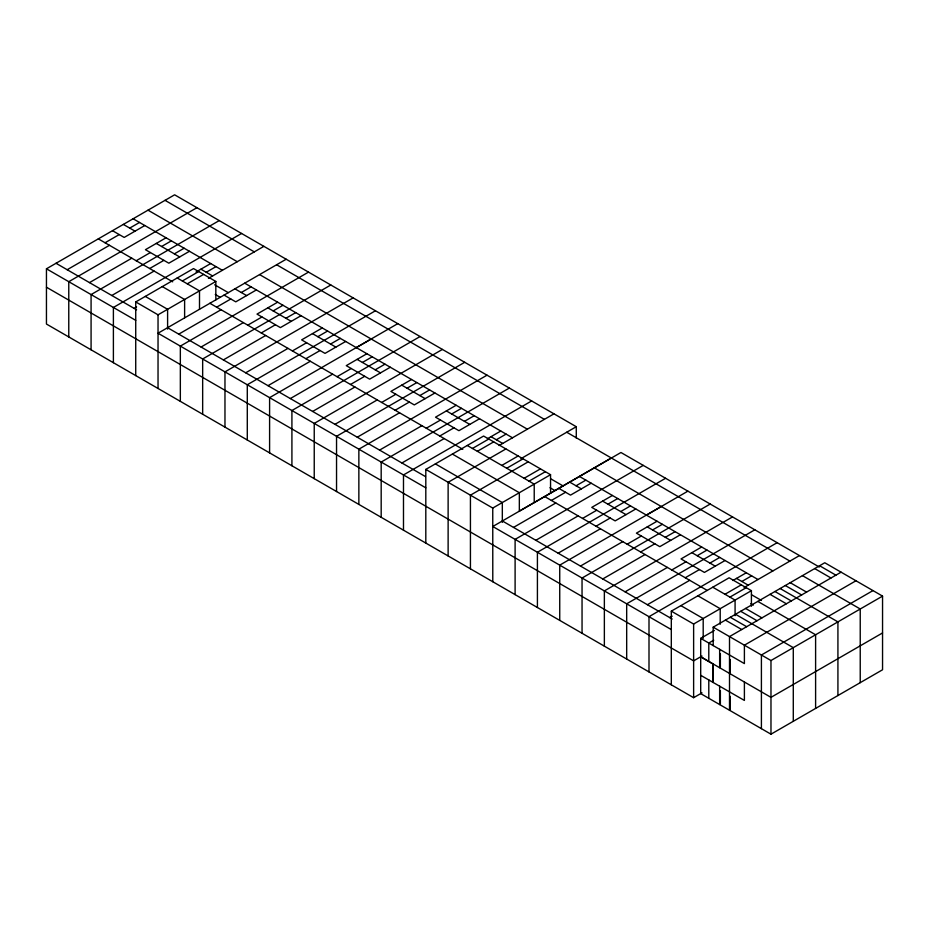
<?xml version="1.0" encoding="UTF-8"?>
<svg xmlns="http://www.w3.org/2000/svg" width="929" height="929" viewBox="0 0 929 929"><rect width="100%" height="100%" fill="white"/><g stroke="black" fill="none" stroke-linecap="round" stroke-linejoin="round"><path stroke-width="1.39" d="M701.999 692.86L693.626 697.691L46.45 324.047L46.45 268.806L174.617 194.811L576.282 426.713L576.282 438.047M129.723 228.093L139.513 222.449M105.058 242.759L119.237 234.572M67.178 269.724L109.471 245.302M144.819 225.515L124.184 237.429L112.49 230.682M196.936 207.701L68.769 281.696L68.769 336.937M166.07 237.778L145.435 249.692L168.823 263.197L189.458 251.283M89.498 282.613L131.79 258.192M136.203 260.747L150.382 252.549M161.6 246.499L171.377 240.843M219.244 220.579L91.077 294.574L91.077 349.815M174.362 253.861L184.139 248.217M149.685 268.527L163.864 260.341M111.805 295.492L154.098 271.071M241.563 233.469L113.396 307.464L113.396 362.705M135.727 375.595L135.727 301.937L193.511 268.574L215.83 281.452L215.83 299.87M196.089 271.976L210.697 263.546M134.124 308.382L136.609 306.942M182.363 280.988L198.69 271.558M206.226 272.267L216.016 266.611M187.286 283.821L203.614 274.403M208.444 278.352L263.871 246.348M135.727 301.937L158.035 314.815L215.83 281.452M286.19 259.226L158.023 333.221L425.807 487.83M241.308 292.507L251.085 286.864M216.631 307.174L230.81 298.987M178.751 334.138L221.044 309.729M256.404 289.929L235.769 301.844L224.063 295.097M308.509 272.116L180.342 346.111L180.342 401.351M277.643 302.192L257.008 314.107L280.395 327.612L301.031 315.697M201.07 347.028L243.363 322.607M247.776 325.162L261.955 316.975M273.172 310.913L282.962 305.269M330.817 284.994L202.661 358.989L202.661 414.241M285.935 318.275L295.712 312.632M261.258 332.942L275.437 324.755M223.378 359.906L265.671 335.497M353.136 297.884L224.969 371.879L224.969 427.119M322.27 327.96L301.635 339.875L325.022 353.38L345.658 341.466M245.697 372.796L287.99 348.375M292.403 350.93L306.593 342.743M317.811 336.681L327.589 331.038M375.455 310.762L247.288 384.757L247.288 439.998M330.561 344.044L340.339 338.4M305.885 358.71L320.075 350.523M268.017 385.674L310.309 361.265M397.763 323.652L269.596 397.647L269.596 452.887M356.295 347.609L371.17 339.015M366.897 353.728L346.262 365.643L369.649 379.148L390.296 367.234M290.324 398.564L332.617 374.143M337.041 376.698L351.22 368.499M362.438 362.449L372.215 356.806M420.082 336.53L291.915 410.525L291.915 465.766M375.2 369.812L384.978 364.168M350.523 384.478L364.702 376.291M312.643 411.442L354.936 387.021M442.401 349.42L314.234 423.415L314.234 478.656M411.535 379.496L390.9 391.411L414.288 404.916L434.923 393.002M334.963 424.332L377.255 399.911M381.668 402.454L395.847 394.268M407.065 388.217L416.842 382.562M464.709 362.298L336.542 436.293L336.542 491.534M419.827 395.58L429.604 389.936M395.15 410.246L409.329 402.06M357.27 437.211L399.563 412.79M487.028 375.177L358.861 449.183L358.861 504.424M456.162 405.265L435.527 417.179L458.914 430.684L479.55 418.77M379.589 450.101L421.882 425.679M426.295 428.223L440.485 420.036M451.703 413.986L461.481 408.33M509.347 388.067L381.18 462.061L381.18 517.302M464.454 421.348L474.231 415.704M439.777 436.015L453.967 427.828M401.909 462.979L444.201 438.558M531.655 400.945L403.488 474.94L403.488 530.192M425.807 543.07L425.807 469.412L483.603 436.049L550.549 474.696L550.549 493.113M487.388 438.767L500.789 431.033M472.443 448.463L488.77 439.034M496.33 439.754L506.108 434.098M477.367 451.308L493.694 441.879M499.094 445.525L553.974 413.835M505.91 448.939L448.126 482.302L448.126 555.96M501.811 465.417L518.127 455.988M520.855 458.717L576.282 426.713M506.723 468.251L523.05 458.833M528.229 461.818L470.434 495.18L470.434 568.838M524.119 478.296L540.446 468.866M529.042 481.141L545.369 471.711M425.807 469.412L492.753 508.07L550.549 474.696M611.352 458.009L519.334 511.136L519.334 492.718L452.388 454.072M576.061 485.786L585.851 480.142M551.385 500.452L565.575 492.265M513.516 527.417L555.809 502.995M591.158 483.208L570.522 495.122L558.828 488.364M643.263 465.383L515.107 539.377L515.107 594.63M612.397 495.471L591.761 507.385L615.161 520.89L635.796 508.976M535.824 540.295L578.117 515.885M582.541 518.428L596.72 510.242M607.938 504.18L617.715 498.536M665.582 478.272L537.415 552.267L537.415 607.508M620.7 511.554L630.477 505.899M596.023 526.22L610.202 518.034M558.143 553.185L600.436 528.764M646.398 515.096L661.285 506.502M687.901 491.151L559.734 565.146L559.734 620.386M657.035 521.239L636.4 533.153L659.787 546.658L680.423 534.744M580.462 566.063L622.755 541.653M627.168 544.197L641.347 536.01M652.564 529.948L662.354 524.304M710.209 504.041L582.042 578.035L582.053 633.276M665.327 537.322L675.104 531.667M640.65 551.977L654.829 543.79M602.77 578.953L645.063 554.532M732.528 516.919L604.361 590.914L604.361 646.154M701.662 547.007L681.027 558.921L704.414 572.427L725.05 560.512M625.089 591.831L667.382 567.422M671.795 569.965L685.985 561.778M697.203 555.716L706.981 550.073M754.847 529.809L626.68 603.804L626.68 659.044M709.953 563.09L719.743 557.435M685.277 577.745L699.467 569.558M647.408 604.721L689.701 580.3M777.155 542.687L648.999 616.682L648.999 671.922M671.307 684.812L671.307 611.154L729.102 577.792L751.41 590.67L751.41 606.254M732.9 580.509L746.289 572.775M669.716 617.599L672.213 616.159M741.83 581.484L751.607 575.841M724.992 594.27L741.319 584.84M744.048 587.569L799.474 555.577M729.915 597.115L746.242 587.685M671.307 611.154L693.626 624.033L751.41 590.67M713.182 645.585L713.182 627.168L824.766 562.753L882.55 596.116L882.55 669.774L770.977 734.189L700.698 693.615L700.698 638.362L714.331 630.489M713.751 640.186L708.792 643.042L708.792 661.46M841.082 572.171L729.509 636.597L729.509 710.244M701.999 656.037L693.626 660.867L46.45 287.224M855.969 580.764L744.396 645.19L744.396 663.596L700.698 638.362M872.981 590.589L761.408 655.003L761.408 728.661M713.182 627.168L770.977 660.531L882.55 596.116M882.55 632.939L770.977 697.354L700.698 656.78L713.1 664.038L713.1 682.455M819.587 565.738L835.914 575.167M819.308 567.027L620.955 452.504L492.788 526.499L671.307 629.572M814.663 568.571L830.99 578.001M165.048 200.339L254.314 251.875M276.621 264.753L544.406 419.362M566.725 432.24L789.905 561.093M802.447 575.632L860.231 608.994L860.231 682.652M148.013 210.175L237.278 261.711M259.586 274.589L527.37 429.186M594.351 467.856L772.87 570.929M790.231 582.68L806.558 592.11M785.307 585.525L801.634 594.955M780.128 588.51L837.923 621.884L837.923 695.531M133.126 218.768L222.391 270.304M244.71 283.182L512.483 437.78M579.464 476.449L757.994 579.522M774.949 591.506L791.276 600.935M770.036 594.339L786.364 603.769M123.348 224.412L135.042 231.158M156.281 243.421L179.669 256.927M200.919 269.189L212.613 275.948M234.921 288.826L246.615 295.585M267.854 307.847L291.253 321.353M312.492 333.616L335.88 347.109M357.119 359.384L380.507 372.877M401.746 385.14L425.145 398.646M446.384 410.908L469.772 424.414M491.011 436.676L502.705 443.435M569.686 482.105L581.38 488.851M602.619 501.114L626.007 514.62M647.258 526.882L670.645 540.388M691.884 552.65L715.272 566.156M736.511 578.419L748.205 585.165M214.669 284.785L228.313 292.658M550.63 478.749L563.032 485.902M751.503 594.723L761.432 600.448M757.82 601.4L815.604 634.762L815.604 708.421M215.261 294.47L220.219 297.338M549.98 487.713L554.938 490.582M750.841 603.687L753.326 605.116M177.184 277.992L199.503 290.882L199.503 309.299M467.275 445.479L534.221 484.125L534.221 502.543M712.775 587.221L735.083 600.099L735.083 615.683M745.592 608.449L761.919 617.878M98.311 238.869L172.701 281.812M209.884 303.284L462.793 449.299M544.649 496.55L707.05 590.321M740.68 611.294L757.007 620.723M735.501 614.278L793.285 647.641L793.285 721.299M162.296 286.585L184.616 299.475L184.616 317.892M697.888 595.803L720.207 608.692L720.207 624.276M730.322 617.274L746.649 626.692M725.398 620.107L741.725 629.537M145.296 296.409L167.603 309.299L167.603 329.121M435.376 463.885L502.322 502.543L502.322 522.377M680.876 605.627L703.195 618.517L703.195 638.339M56.019 263.279L136.598 309.81M167.592 327.705L425.459 476.577M502.357 520.972L672.201 619.028M46.45 268.806L135.715 320.342M700.605 675.244L744.396 700.431L744.396 682.014M770.977 660.531L770.977 734.189M730.229 659.509L730.229 673.002M730.229 696.332L730.229 709.837M720.37 653.807L720.37 667.312M720.37 690.642L720.37 704.147M719.65 649.313L719.65 667.73M719.65 686.148L719.65 704.554M713.182 663.991L713.182 682.409M708.792 679.877L708.792 698.283M693.626 624.033L693.626 697.691M492.753 508.07L492.788 581.74M158.035 314.815L158.035 388.473"/></g></svg>
